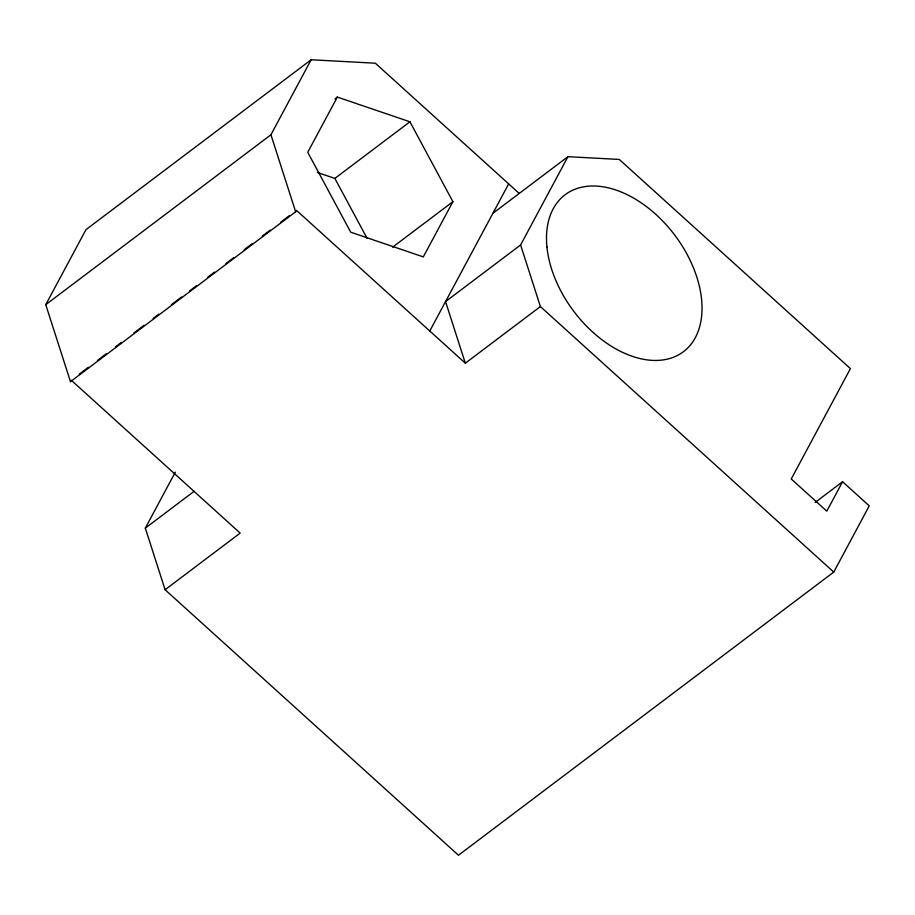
<?xml version="1.0" encoding="UTF-8"?>
<svg xmlns="http://www.w3.org/2000/svg" width="915" height="915" viewBox="0 0 915 915"><rect width="100%" height="100%" fill="white"/><g stroke="black" fill="none" stroke-linecap="round" stroke-linejoin="round"><path stroke-width="1.37" d="M175.314 472.174L145.313 528.127L165.1 589.729L458.461 855.239L833.748 572.081L869.25 505.869L842.578 481.736L826.805 511.153L791.246 478.98L850.412 368.631L619.283 159.439L567.941 156.682L520.612 244.957L540.388 306.559L465.335 363.198L296.426 210.324L295.648 211.777L70.478 381.681L45.75 304.672L85.964 229.654L311.146 59.761L375.322 63.204L519.125 193.351M70.478 381.681L71.256 380.228L240.153 533.102L165.1 589.729M45.75 304.672L270.932 134.768L311.146 59.761M337.338 97.093L307.737 152.302L350.719 232.204L423.302 256.898L452.902 201.689L409.931 121.787L337.338 97.093L335.062 98.809M429.776 331.013L508.66 183.892M317.391 172.466L334.867 178.414L409.931 121.787M79.216 374.224L88.309 367.361M97.413 360.499L106.506 353.625M115.61 346.762L121.295 342.473M133.807 333.037L144.032 325.317M153.137 318.443L158.821 314.154M171.334 304.718L181.57 296.998M189.531 290.993L196.348 285.835M207.728 277.256L214.545 272.11M225.925 263.531L233.885 257.527M244.111 249.795L252.071 243.79M262.308 236.07L270.268 230.065M280.505 222.345L289.609 215.471M392.626 247.164L452.902 201.689M492.888 213.321L567.941 156.682M145.313 528.127L194.22 491.229M520.612 244.957L445.548 301.595L465.335 363.198M815.208 502.392L842.578 481.736M540.388 306.559L833.748 572.081M334.867 178.414L367.098 238.346M270.932 134.768L295.648 211.777M546.918 246.913A98.282 63.249 53 0 0 670.1 358.394A98.282 63.249 53 0 0 655.838 214.385A98.282 63.249 53 0 0 546.918 246.913"/></g></svg>
